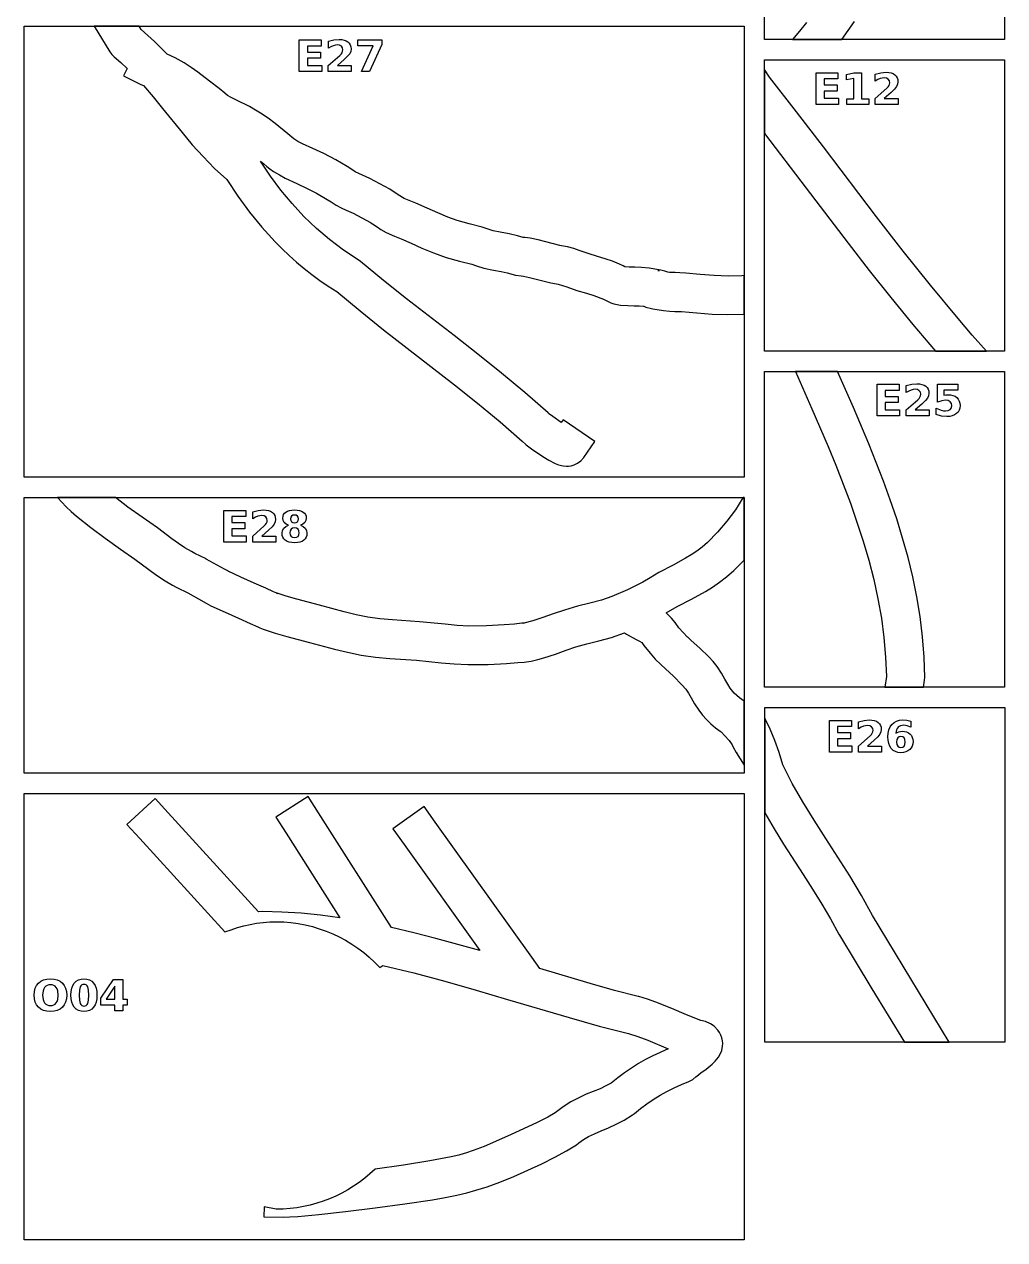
# Model space of a CAD drawing. Extents: x 1 to 512, y 1 to 4639.
# Drawn here: x 1 to 512, y 1 to 634 of the extents above; entities that cross this region are included whole.
import ezdxf

# ---------------------------------------------------------------- set-up
doc = ezdxf.new("R2010")
doc.units = 0

msp = doc.modelspace()

# ---------------------------------------------------------------- linework, layer by layer
at = {"layer": 'decoupage'}
for p, q in [((386.566, 626.074), (386.566, 846.338)), ((511.566, 846.338), (511.566, 626.074)), ((408.439536, 635.043411), (404.875069, 630.501056)), ((426.841, 626.07), (433.445918, 635.530332)), ((0.984, 633.076), (375.984, 633.076)), ((0.984, 398.084), (0.984, 633.076)), ((37.356, 633.075), (45.501, 619.673)), ((60.76, 633.072), (37.356, 633.075)), ((61.811, 631.343), (60.76, 633.072)), ((65.402297, 628.254219), (61.811, 631.343)), ((68.845375, 625.082), (65.402297, 628.254219)), ((375.984, 633.076), (375.984, 398.084)), ((404.875069, 630.501056), (401.175, 626.07)), ((75.348, 618.539), (68.845375, 625.082)), ((144.207, 625.897), (155.662, 625.897)), ((144.207, 609.438), (144.207, 625.897)), ((155.662, 622.689), (148.452, 622.689)), ((148.452, 622.689), (148.452, 619.624)), ((155.662, 625.897), (155.662, 622.689)), ((159.388, 625.224), (162.221, 625.941)), ((159.388, 621.608), (159.388, 625.224)), ((160.691625, 622.3415), (159.388, 621.608)), ((161.912, 622.865), (160.691625, 622.3415)), ((163.04525, 623.187625), (161.912, 622.865)), ((162.221, 625.941), (164.966, 626.194)), ((164.084, 623.295), (163.04525, 623.187625)), ((165.244375, 623.11875), (164.084, 623.295)), ((164.966, 626.194), (166.360797, 626.112797)), ((166.146, 622.59), (165.244375, 623.11875)), ((166.732375, 621.770875), (166.146, 622.59)), ((166.360797, 626.112797), (167.590125, 625.869125)), ((166.928, 620.726), (166.732375, 621.770875)), ((166.831875, 619.9905), (166.928, 620.726)), ((167.590125, 625.869125), (168.653891, 625.462891)), ((168.653891, 625.462891), (169.552, 624.894)), ((169.552, 624.894), (170.270672, 624.179625)), ((170.270672, 624.179625), (170.784125, 623.337)), ((170.784125, 623.337), (171.092266, 622.366125)), ((171.195, 621.267), (171.021125, 619.96575)), ((171.092266, 622.366125), (171.195, 621.267)), ((174.778, 625.897), (187.18, 625.897)), ((174.778, 622.777), (174.778, 625.897)), ((182.704, 622.777), (174.778, 622.777)), ((176.63, 609.438), (182.704, 622.777)), ((187.18, 623.505), (180.764, 609.438)), ((187.18, 625.897), (187.18, 623.505)), ((511.566, 626.074), (386.566, 626.074)), ((401.175, 626.07), (426.841, 626.07)), ((45.501, 619.673), (46.52925, 618.272625)), ((46.52925, 618.272625), (47.784, 617.071)), ((47.784, 617.071), (51.2465, 614.137625)), ((51.2465, 614.137625), (54.595, 611.031)), ((79.658375, 616.5105), (75.348, 618.539)), ((84.268, 613.963), (79.658375, 616.5105)), ((148.452, 619.624), (155.232, 619.624)), ((155.232, 616.416), (148.452, 616.416)), ((148.452, 616.416), (148.452, 612.646)), ((155.232, 619.624), (155.232, 616.416)), ((159.344, 612.557), (165.352, 617.86)), ((167.579, 615.644), (164.062, 612.557)), ((165.352, 617.86), (166.0525, 618.57925)), ((166.0525, 618.57925), (166.543, 619.282)), ((166.543, 619.282), (166.831875, 619.9905)), ((169.42275, 617.396875), (167.579, 615.644)), ((170.5, 618.753), (169.42275, 617.396875)), ((171.021125, 619.96575), (170.5, 618.753)), ((386.566, 615.488), (511.566, 615.488)), ((386.566, 463.8), (386.566, 615.488)), ((511.566, 615.488), (511.566, 463.8)), ((54.595, 611.031), (52.711, 607.157)), ((87.95625, 611.551625), (84.268, 613.963)), ((91.33625, 609.0915), (87.95625, 611.551625)), ((97.404, 604.364), (91.33625, 609.0915)), ((155.904, 609.438), (144.207, 609.438)), ((148.452, 612.646), (155.904, 612.646)), ((155.904, 612.646), (155.904, 609.438)), ((159.344, 609.438), (159.344, 612.557)), ((171.305, 609.438), (159.344, 609.438)), ((164.062, 612.557), (171.305, 612.557)), ((171.305, 612.557), (171.305, 609.438)), ((180.764, 609.438), (176.63, 609.438)), ((386.567, 610.444), (386.567, 577.125)), ((389.142, 606.537), (386.567, 610.444)), ((386.567, 610.444), (386.567, 610.444)), ((413.434, 608.795), (424.888, 608.795)), ((413.434, 592.336), (413.434, 608.795)), ((424.888, 608.795), (424.888, 605.587)), ((429.331, 608.001), (433.156, 608.795)), ((429.331, 605.113), (429.331, 608.001)), ((433.156, 608.795), (437.191, 608.795)), ((437.191, 608.795), (437.191, 595.268)), ((444.324, 608.123), (447.157, 608.839)), ((444.324, 604.507), (444.324, 608.123)), ((447.157, 608.839), (449.902, 609.093)), ((449.902, 609.093), (451.296797, 609.011641)), ((451.296797, 609.011641), (452.526125, 608.767625)), ((452.526125, 608.767625), (453.589891, 608.361047)), ((453.589891, 608.361047), (454.488, 607.792)), ((454.488, 607.792), (455.206672, 607.077625)), ((52.711, 607.157), (61.703, 602.782)), ((61.703, 602.782), (63.024, 602.17)), ((63.024, 602.17), (68.040072, 596.297531)), ((102.57, 600.645), (97.404, 604.364)), ((403.355055, 588.45177), (389.142, 606.537)), ((424.888, 605.587), (417.678, 605.587)), ((417.678, 605.587), (417.678, 602.522)), ((417.678, 602.522), (424.458, 602.522)), ((424.458, 602.522), (424.458, 599.314)), ((433.178, 605.907), (429.331, 605.113)), ((433.178, 595.268), (433.178, 605.907)), ((445.62775, 605.2405), (444.324, 604.507)), ((446.849, 605.764), (445.62775, 605.2405)), ((447.981375, 606.086625), (446.849, 605.764)), ((449.02, 606.194), (447.981375, 606.086625)), ((450.180375, 606.017625), (449.02, 606.194)), ((451.082, 605.488), (450.180375, 606.017625)), ((450.288, 600.759), (450.9885, 601.47825)), ((450.9885, 601.47825), (451.479, 602.181)), ((451.66925, 604.669), (451.082, 605.488)), ((451.479, 602.181), (451.768375, 602.889125)), ((451.865, 603.625), (451.66925, 604.669)), ((451.768375, 602.889125), (451.865, 603.625)), ((455.437, 601.651), (454.35925, 600.29575)), ((455.206672, 607.077625), (455.720125, 606.235)), ((455.957625, 602.86375), (455.437, 601.651)), ((455.720125, 606.235), (456.028266, 605.264125)), ((456.131, 604.165), (455.957625, 602.86375)), ((456.028266, 605.264125), (456.131, 604.165)), ((68.040072, 596.297531), (73.015891, 590.20625)), ((105.4745, 598.23775), (102.57, 600.645)), ((106.918, 596.993), (105.4745, 598.23775)), ((108.768781, 595.951219), (106.918, 596.993)), ((111.5595, 594.59275), (108.768781, 595.951219)), ((424.458, 599.314), (417.678, 599.314)), ((417.678, 599.314), (417.678, 595.544)), ((417.678, 595.544), (425.131, 595.544)), ((425.131, 595.544), (425.131, 592.336)), ((429.43, 595.268), (433.178, 595.268)), ((429.43, 592.336), (429.43, 595.268)), ((437.191, 595.268), (440.94, 595.268)), ((440.94, 595.268), (440.94, 592.336)), ((444.28, 595.456), (450.288, 600.759)), ((444.28, 592.336), (444.28, 595.456)), ((452.515, 598.543), (448.998, 595.456)), ((448.998, 595.456), (456.241, 595.456)), ((454.35925, 600.29575), (452.515, 598.543)), ((456.241, 595.456), (456.241, 592.336)), ((73.015891, 590.20625), (83.166875, 577.6605)), ((118.367, 591.231), (111.5595, 594.59275)), ((121.491625, 589.412), (118.367, 591.231)), ((124.008, 587.803), (121.491625, 589.412)), ((425.131, 592.336), (413.434, 592.336)), ((440.94, 592.336), (429.43, 592.336)), ((456.241, 592.336), (444.28, 592.336)), ((127.980563, 585.106828), (124.008, 587.803)), ((131.637, 582.348875), (127.980563, 585.106828)), ((417.32525, 570.246469), (403.355055, 588.45177)), ((83.166875, 577.6605), (88.502096, 571.352656)), ((138.267, 576.996), (131.637, 582.348875)), ((141.371, 574.366), (138.267, 576.996)), ((386.567, 577.125), (408.330828, 548.694422)), ((88.502096, 571.352656), (94.117172, 565.11925)), ((143.557133, 573.094029), (141.371, 574.366)), ((145.942813, 571.870422), (143.557133, 573.094029)), ((151.2245, 569.421625), (145.942813, 571.870422)), ((444.98575, 533.8545), (417.32525, 570.246469)), ((94.117172, 565.11925), (100.092131, 559.033594)), ((157.039438, 566.726266), (151.2245, 569.421625)), ((163.211, 563.491), (157.039438, 566.726266)), ((169.187, 559.934), (163.211, 563.491)), ((100.092131, 559.033594), (106.507, 553.169)), ((129.231695, 555.033018), (124.101, 562.728)), ((124.101, 562.728), (125.74, 561.41)), ((125.74, 561.41), (127.383875, 559.9155)), ((127.383875, 559.9155), (128.810547, 558.756969)), ((128.810547, 558.756969), (130.722, 557.44)), ((130.722, 557.44), (133.86252, 555.574313)), ((169.496, 559.743), (169.187, 559.934)), ((173.406, 557.205), (169.496, 559.743)), ((180.935, 553.659), (173.406, 557.205)), ((106.507, 553.169), (112.169787, 544.568084)), ((134.688875, 547.673766), (129.231695, 555.033018)), ((133.86252, 555.574313), (136.959656, 553.919188)), ((136.959656, 553.919188), (142.92675, 551.07825)), ((142.92675, 551.07825), (148.429219, 548.592437)), ((186.174625, 551.022125), (180.935, 553.659)), ((191.412, 548.125), (186.174625, 551.022125)), ((112.169787, 544.568084), (118.237984, 536.288672)), ((140.48318, 540.665537), (134.688875, 547.673766)), ((148.429219, 548.592437), (153.273, 546.137)), ((153.273, 546.137), (158.81, 542.84)), ((195.797, 545.282), (191.412, 548.125)), ((198.933, 543.325), (195.797, 545.282)), ((408.330828, 548.694422), (430.146875, 520.098375)), ((146.62525, 534.023625), (140.48318, 540.665537)), ((158.81, 542.84), (160.792375, 541.514625)), ((160.792375, 541.514625), (163.392, 539.896)), ((163.392, 539.896), (166.061844, 538.472719)), ((166.061844, 538.472719), (168.67525, 537.23525)), ((204.974, 540.854), (198.933, 543.325)), ((210.846188, 538.291063), (204.974, 540.854)), ((216.3595, 535.7945), (210.846188, 538.291063)), ((118.237984, 536.288672), (124.721471, 528.357143)), ((153.125727, 527.763322), (146.62525, 534.023625)), ((168.67525, 537.23525), (172.226, 535.656)), ((172.226, 535.656), (176.8755, 533.315375)), ((176.8755, 533.315375), (181.312, 530.863)), ((221.563813, 533.563438), (216.3595, 535.7945)), ((226.509, 531.797), (221.563813, 533.563438)), ((458.900398, 515.857254), (444.98575, 533.8545)), ((124.721471, 528.357143), (131.630125, 520.799875)), ((159.99525, 521.899922), (153.125727, 527.763322)), ((181.312, 530.863), (181.532328, 530.714187)), ((181.532328, 530.714187), (182.341875, 530.187)), ((182.341875, 530.187), (184.748, 528.611)), ((184.748, 528.611), (186.70375, 527.237)), ((186.70375, 527.237), (189.519, 525.635)), ((189.519, 525.635), (193.856875, 523.72575)), ((232.699375, 530.088), (226.509, 531.797)), ((239.429, 528.313), (232.699375, 530.088)), ((245.218, 526.512), (239.429, 528.313)), ((248.875125, 525.794125), (245.218, 526.512)), ((253.631, 524.897), (248.875125, 525.794125)), ((131.630125, 520.799875), (135.246977, 517.169833)), ((167.244461, 516.448717), (159.99525, 521.899922)), ((193.856875, 523.72575), (197.279, 522.391)), ((197.279, 522.391), (202.545047, 520.055969)), ((202.545047, 520.055969), (208.156375, 517.48675)), ((257.855125, 523.844375), (253.631, 524.897)), ((260.928, 523.043), (257.855125, 523.844375)), ((261.815375, 522.972875), (260.928, 523.043)), ((264.436, 522.602), (261.815375, 522.972875)), ((268.736281, 521.730563), (264.436, 522.602)), ((272.73525, 520.73875), (268.736281, 521.730563)), ((279.959, 518.823), (272.73525, 520.73875)), ((430.146875, 520.098375), (441.204822, 505.84667)), ((135.246977, 517.169833), (138.973826, 513.643248)), ((138.973826, 513.643248), (142.811906, 510.223418)), ((174.884, 511.425), (167.244461, 516.448717)), ((208.156375, 517.48675), (214.184516, 514.935906)), ((214.184516, 514.935906), (220.701, 512.656)), ((280.898625, 518.74475), (279.959, 518.823)), ((283.984, 518.125), (280.898625, 518.74475)), ((287.192156, 517.218563), (283.984, 518.125)), ((290.12375, 516.24875), (287.192156, 517.218563)), ((295.23, 514.446), (290.12375, 516.24875)), ((299.1615, 513.306375), (295.23, 514.446)), ((304.128, 511.803), (299.1615, 513.306375)), ((473.020875, 498.118781), (458.900398, 515.857254)), ((142.811906, 510.223418), (146.762453, 506.913641)), ((146.762453, 506.913641), (150.826701, 503.717213)), ((176.12, 510.531), (174.884, 511.425)), ((188.026836, 500.687939), (176.12, 510.531)), ((220.701, 512.656), (227.660625, 510.723)), ((227.660625, 510.723), (234.117, 509.03)), ((234.117, 509.03), (236.612625, 508.21375)), ((236.612625, 508.21375), (240.363, 507.108)), ((240.363, 507.108), (245.43475, 506.058375)), ((307.448625, 510.6175), (304.128, 511.803)), ((310.986, 509.147), (307.448625, 510.6175)), ((312.93425, 508.18075), (310.986, 509.147)), ((313.765, 507.684), (312.93425, 508.18075)), ((313.825, 507.694), (313.765, 507.684)), ((316.110109, 507.573578), (313.825, 507.694)), ((318.992125, 507.543625), (316.110109, 507.573578)), ((322.455578, 507.408109), (318.992125, 507.543625)), ((326.485, 506.971), (322.455578, 507.408109)), ((331.604, 506.175), (326.485, 506.971)), ((150.826701, 503.717213), (155.005885, 500.637432)), ((155.005885, 500.637432), (159.30124, 497.677595)), ((200.16575, 491.027891), (188.026836, 500.687939)), ((245.43475, 506.058375), (249.443, 505.338)), ((249.443, 505.338), (252.551625, 504.521375)), ((252.551625, 504.521375), (256.816, 503.467)), ((256.816, 503.467), (259.776375, 502.995875)), ((259.776375, 502.995875), (261.017, 502.893)), ((261.017, 502.893), (264.234578, 502.226313)), ((264.234578, 502.226313), (267.651375, 501.36725)), ((267.651375, 501.36725), (275.215, 499.393)), ((330.943, 505.767), (331.077125, 505.836)), ((331.702, 505.607), (330.943, 505.767)), ((331.077125, 505.836), (331.356, 505.827)), ((331.356, 505.827), (331.356, 505.826)), ((331.356, 505.826), (331.356, 505.826)), ((331.356, 505.826), (331.702, 505.607)), ((332.6605, 506.06175), (331.604, 506.175)), ((334.629, 505.551), (332.6605, 506.06175)), ((336.272, 504.891), (334.629, 505.551)), ((337.071, 504.762), (336.272, 504.891)), ((340.015125, 504.7065), (337.071, 504.762)), ((342.476766, 504.643312), (340.015125, 504.7065)), ((345.555, 504.399), (342.476766, 504.643312)), ((353.026156, 503.651672), (345.555, 504.399)), ((360.36475, 503.133375), (353.026156, 503.651672)), ((367.600219, 502.920891), (360.36475, 503.133375)), ((374.762, 503.091), (367.600219, 502.920891)), ((375.809, 503.161), (374.762, 503.091)), ((375.984, 503.231), (375.809, 503.161)), ((375.984, 483.131), (375.984, 503.231)), ((441.204822, 505.84667), (452.432234, 491.683641)), ((159.30124, 497.677595), (163.714, 494.841)), ((163.714, 494.841), (175.897955, 484.776334)), ((275.215, 499.393), (278.227125, 498.80075)), ((278.227125, 498.80075), (279.089, 498.735)), ((279.089, 498.735), (283.54725, 497.33675)), ((283.54725, 497.33675), (288.907, 495.475)), ((288.907, 495.475), (293.819875, 494.003625)), ((293.819875, 494.003625), (297.688, 492.869)), ((487.459352, 480.733793), (473.020875, 498.118781)), ((224.85125, 471.884125), (200.16575, 491.027891)), ((297.688, 492.869), (302.68, 490.955)), ((302.68, 490.955), (305.167, 489.612)), ((305.167, 489.612), (306.557609, 489.004531)), ((306.557609, 489.004531), (308.178375, 488.4895)), ((308.178375, 488.4895), (311.51, 487.832)), ((311.51, 487.832), (315.370891, 487.513891)), ((315.370891, 487.513891), (318.656625, 487.414125)), ((452.432234, 491.683641), (463.881248, 477.652635)), ((175.897955, 484.776334), (188.194141, 474.982172)), ((318.656625, 487.414125), (321.364297, 487.365547)), ((321.364297, 487.365547), (323.491, 487.201)), ((323.491, 487.201), (323.669, 487.171)), ((323.669, 487.171), (324.823, 486.661)), ((324.823, 486.661), (325.395, 486.529)), ((325.395, 486.529), (327.05825, 486.122625)), ((327.05825, 486.122625), (328.456, 485.9)), ((328.456, 485.9), (333.971, 485.005)), ((333.971, 485.005), (337.256109, 484.635219)), ((337.256109, 484.635219), (339.934375, 484.5405)), ((339.934375, 484.5405), (343.356, 484.523)), ((343.356, 484.523), (351.290937, 483.726953)), ((351.290937, 483.726953), (359.33875, 483.157125)), ((359.33875, 483.157125), (367.518187, 482.919734)), ((367.518187, 482.919734), (375.848, 483.121)), ((375.848, 483.121), (375.984, 483.131)), ((188.194141, 474.982172), (212.844625, 455.844375)), ((463.881248, 477.652635), (475.604, 463.797)), ((494.832894, 472.203453), (487.459352, 480.733793)), ((237.253555, 462.214057), (224.85125, 471.884125)), ((502.328, 463.797), (494.832894, 472.203453)), ((249.599375, 452.354297), (237.253555, 462.214057)), ((511.566, 463.8), (386.566, 463.8)), ((475.604, 463.797), (502.328, 463.797)), ((212.844625, 455.844375), (225.059635, 446.320248)), ((261.81657, 442.21167), (249.599375, 452.354297)), ((386.566, 453.217), (511.566, 453.217)), ((386.566, 288.703), (386.566, 453.217)), ((402.736, 453.212), (411.315596, 433.738027)), ((424.626, 453.212), (402.736, 453.212)), ((432.883107, 434.488146), (424.626, 453.212)), ((511.566, 453.217), (511.566, 288.703)), ((225.059635, 446.320248), (237.108297, 436.705641)), ((445.258, 446.524), (456.712, 446.524)), ((445.258, 430.064), (445.258, 446.524)), ((456.712, 443.316), (449.502, 443.316)), ((449.502, 443.316), (449.502, 440.251)), ((456.712, 446.524), (456.712, 443.316)), ((460.439, 445.851), (463.272, 446.568)), ((460.439, 442.235), (460.439, 445.851)), ((462.963, 443.492), (461.742625, 442.9685)), ((464.09625, 443.814625), (462.963, 443.492)), ((463.272, 446.568), (466.017, 446.821)), ((465.135, 443.922), (464.09625, 443.814625)), ((466.295375, 443.745625), (465.135, 443.922)), ((466.017, 446.821), (467.411234, 446.739797)), ((467.197, 443.216), (466.295375, 443.745625)), ((467.783375, 442.39775), (467.197, 443.216)), ((467.411234, 446.739797), (468.640375, 446.496125)), ((468.640375, 446.496125), (469.704328, 446.089891)), ((469.704328, 446.089891), (470.603, 445.521)), ((470.603, 445.521), (471.321672, 444.806625)), ((471.321672, 444.806625), (471.835125, 443.964)), ((471.835125, 443.964), (472.143266, 442.993125)), ((476.71, 446.524), (487.261, 446.524)), ((476.71, 437.266), (476.71, 446.524)), ((487.261, 443.404), (480.095, 443.404)), ((480.095, 443.404), (480.095, 440.857)), ((487.261, 446.524), (487.261, 443.404)), ((273.833, 431.693), (261.81657, 442.21167)), ((449.502, 440.251), (456.282, 440.251)), ((456.282, 437.043), (449.502, 437.043)), ((449.502, 437.043), (449.502, 433.273)), ((456.282, 440.251), (456.282, 437.043)), ((460.395, 433.184), (466.403, 438.487)), ((461.742625, 442.9685), (460.439, 442.235)), ((466.403, 438.487), (467.103, 439.20625)), ((467.103, 439.20625), (467.593, 439.909)), ((467.593, 439.909), (467.882375, 440.6175)), ((467.979, 441.353), (467.783375, 442.39775)), ((467.882375, 440.6175), (467.979, 441.353)), ((470.47375, 438.023875), (468.63, 436.271)), ((471.551, 439.38), (470.47375, 438.023875)), ((472.072125, 440.59275), (471.551, 439.38)), ((472.246, 441.894), (472.072125, 440.59275)), ((472.143266, 442.993125), (472.246, 441.894)), ((478.937, 437.994), (476.71, 437.266)), ((480.889, 438.236), (478.937, 437.994)), ((480.095, 440.857), (481.065, 441.056)), ((482.266875, 438.048625), (480.889, 438.236)), ((481.065, 441.056), (482.09, 441.136)), ((482.09, 441.136), (483.511813, 441.041672)), ((483.314, 437.487), (482.266875, 438.048625)), ((483.983625, 436.599125), (483.314, 437.487)), ((483.511813, 441.041672), (484.76675, 440.758625)), ((484.76675, 440.758625), (485.854813, 440.286766)), ((485.854813, 440.286766), (486.776, 439.626)), ((486.776, 439.626), (487.508953, 438.801578)), ((487.508953, 438.801578), (488.032375, 437.828375)), ((488.032375, 437.828375), (488.346359, 436.706484)), ((237.108297, 436.705641), (248.920967, 426.910307)), ((274.155, 431.39), (273.833, 431.693)), ((276.39425, 429.68), (274.155, 431.39)), ((411.315596, 433.738027), (419.707891, 414.176656)), ((440.964422, 415.460859), (432.883107, 434.488146)), ((449.502, 433.273), (456.955, 433.273)), ((456.955, 433.273), (456.955, 430.064)), ((460.395, 430.064), (460.395, 433.184)), ((468.63, 436.271), (465.113, 433.184)), ((465.113, 433.184), (472.356, 433.184)), ((472.356, 433.184), (472.356, 430.064)), ((476.06, 430.839), (476.06, 434.18)), ((476.06, 434.18), (478.607, 433.022)), ((478.783, 430.023), (476.06, 430.839)), ((478.607, 433.022), (479.783625, 432.732625)), ((479.783625, 432.732625), (480.889, 432.636)), ((480.889, 432.636), (482.266875, 432.8235)), ((482.266875, 432.8235), (483.314, 433.386)), ((483.314, 433.386), (483.983625, 434.278625)), ((484.207, 435.436), (483.983625, 436.599125)), ((483.983625, 434.278625), (484.207, 435.436)), ((485.622531, 430.597234), (484.4465, 430.125375)), ((486.621, 431.258), (485.622531, 430.597234)), ((487.421625, 432.085469), (486.621, 431.258)), ((487.9935, 433.0575), (487.421625, 432.085469)), ((488.336625, 434.174281), (487.9935, 433.0575)), ((488.451, 435.436), (488.336625, 434.174281)), ((488.346359, 436.706484), (488.451, 435.436)), ((248.920967, 426.910307), (260.428, 416.844)), ((280.708, 426.587), (276.39425, 429.68)), ((281.667, 427.985), (280.708, 426.587)), ((298.163, 416.675), (281.667, 427.985)), ((456.955, 430.064), (445.258, 430.064)), ((472.356, 430.064), (460.395, 430.064)), ((481.561, 429.748), (478.783, 430.023)), ((483.092719, 429.842328), (481.561, 429.748)), ((484.4465, 430.125375), (483.092719, 429.842328)), ((260.428, 416.844), (260.106, 417.149)), ((260.106, 417.149), (262.507891, 414.973797)), ((262.507891, 414.973797), (265.155125, 412.900875)), ((265.155125, 412.900875), (271.096, 408.886)), ((292.509, 408.427), (298.163, 416.675)), ((419.707891, 414.176656), (423.744273, 404.359351)), ((444.851848, 405.826994), (440.964422, 415.460859)), ((271.096, 408.886), (274.237625, 406.988125)), ((274.237625, 406.988125), (277.479, 405.349)), ((277.479, 405.349), (279.25025, 404.624875)), ((287.404172, 404.526203), (289.199875, 405.395875)), ((289.199875, 405.395875), (290.971391, 406.688359)), ((290.971391, 406.688359), (292.509, 408.427)), ((448.590557, 396.109549), (444.851848, 405.826994)), ((279.25025, 404.624875), (281.647, 404.026)), ((281.647, 404.026), (283.3635, 403.8385)), ((283.3635, 403.8385), (284.469062, 403.869906)), ((284.469062, 403.869906), (285.794, 404.056)), ((285.794, 404.056), (287.404172, 404.526203)), ((423.744273, 404.359351), (427.626396, 394.515582)), ((375.984, 398.084), (0.984, 398.084)), ((427.626396, 394.515582), (431.318451, 384.643811)), ((452.145623, 386.30595), (448.590557, 396.109549)), ((0.984, 387.498), (375.984, 387.498)), ((0.984, 243.989), (0.984, 387.498)), ((18.226, 387.497), (22.7965, 382.74675)), ((48.462, 387.497), (18.226, 387.497)), ((54.853, 382.567), (48.462, 387.497)), ((375.378, 387.34), (371.436891, 381.144328)), ((375.458, 387.497), (375.378, 387.34)), ((375.984, 387.497), (375.458, 387.497)), ((375.984, 387.498), (375.984, 243.989)), ((375.984, 355.002), (375.984, 387.497)), ((455.482125, 376.413625), (452.145623, 386.30595)), ((22.7965, 382.74675), (25.363, 380.274219)), ((25.363, 380.274219), (28.18, 377.806)), ((62.35825, 377.34825), (54.853, 382.567)), ((104.86, 380.807), (116.314, 380.807)), ((104.86, 364.348), (104.86, 380.807)), ((116.314, 380.807), (116.314, 377.599)), ((120.04, 380.134), (122.873, 380.851)), ((120.04, 376.519), (120.04, 380.134)), ((122.873, 380.851), (125.618, 381.105)), ((125.618, 381.105), (127.012813, 381.023641)), ((127.012813, 381.023641), (128.24225, 380.779625)), ((128.24225, 380.779625), (129.306313, 380.373047)), ((129.306313, 380.373047), (130.205, 379.804)), ((136.536125, 379.405531), (137.216, 380.013)), ((137.216, 380.013), (138.083953, 380.49075)), ((138.083953, 380.49075), (139.133875, 380.832)), ((139.133875, 380.832), (140.365859, 381.03675)), ((140.365859, 381.03675), (141.78, 381.105)), ((141.78, 381.105), (143.184375, 381.03675)), ((143.184375, 381.03675), (144.4095, 380.832)), ((144.4095, 380.832), (145.455375, 380.49075)), ((145.455375, 380.49075), (146.322, 380.013)), ((146.322, 380.013), (147.002453, 379.409609)), ((371.436891, 381.144328), (367.000875, 375.171125)), ((431.318451, 384.643811), (434.784625, 374.7425)), ((28.18, 377.806), (35.55975, 371.933625)), ((70.408, 371.75), (62.35825, 377.34825)), ((116.314, 377.599), (109.104, 377.599)), ((109.104, 377.599), (109.104, 374.534)), ((109.104, 374.534), (115.884, 374.534)), ((115.884, 374.534), (115.884, 371.326)), ((121.34375, 377.251625), (120.04, 376.519)), ((122.565, 377.775), (121.34375, 377.251625)), ((123.6975, 378.097625), (122.565, 377.775)), ((124.737, 378.205), (123.6975, 378.097625)), ((125.8965, 378.02875), (124.737, 378.205)), ((126.798, 377.5), (125.8965, 378.02875)), ((126.7045, 373.48925), (127.195, 374.192)), ((127.38525, 376.681), (126.798, 377.5)), ((127.195, 374.192), (127.484375, 374.900625)), ((127.581, 375.637), (127.38525, 376.681)), ((127.484375, 374.900625), (127.581, 375.637)), ((131.153, 373.663), (130.07525, 372.30725)), ((130.205, 379.804), (130.923516, 379.089625)), ((130.923516, 379.089625), (131.436625, 378.247)), ((131.673625, 374.87575), (131.153, 373.663)), ((131.436625, 378.247), (131.744422, 377.276125)), ((131.847, 376.177), (131.673625, 374.87575)), ((131.744422, 377.276125), (131.847, 376.177)), ((135.662, 376.838), (135.759125, 377.817844)), ((135.851875, 375.554), (135.662, 376.838)), ((135.759125, 377.817844), (136.0505, 378.67375)), ((136.422, 374.501), (135.851875, 375.554)), ((136.0505, 378.67375), (136.536125, 379.405531)), ((137.3675, 373.685), (136.422, 374.501)), ((138.682, 373.112), (137.3675, 373.685)), ((139.809125, 377.26825), (139.674, 376.408)), ((139.674, 376.408), (139.809125, 375.540125)), ((139.674, 376.408), (139.674, 376.408)), ((140.215, 377.908), (139.809125, 377.26825)), ((139.809125, 375.540125), (140.215, 374.898)), ((140.881625, 378.304875), (140.215, 377.908)), ((140.215, 374.898), (140.881625, 374.501125)), ((141.78, 378.437), (140.881625, 378.304875)), ((140.881625, 374.501125), (141.78, 374.369)), ((142.658875, 378.304875), (141.78, 378.437)), ((141.78, 374.369), (142.658875, 374.501125)), ((143.312, 377.908), (142.658875, 378.304875)), ((142.658875, 374.501125), (143.312, 374.898)), ((143.717875, 377.2735), (143.312, 377.908)), ((143.312, 374.898), (143.717875, 375.540125)), ((143.853, 376.408), (143.717875, 377.2735)), ((143.717875, 375.540125), (143.853, 376.408)), ((146.1595, 373.685), (144.845, 373.112)), ((147.105, 374.501), (146.1595, 373.685)), ((147.002453, 379.409609), (147.488375, 378.679375)), ((147.684125, 375.554), (147.105, 374.501)), ((147.488375, 378.679375), (147.779859, 377.822203)), ((147.877, 376.838), (147.684125, 375.554)), ((147.779859, 377.822203), (147.877, 376.838)), ((367.000875, 375.171125), (362.125922, 369.495109)), ((434.784625, 374.7425), (437.989108, 364.810111)), ((458.565138, 366.429999), (455.482125, 376.413625)), ((35.55975, 371.933625), (43.028, 366.347)), ((77.92275, 366.084625), (70.408, 371.75)), ((115.884, 371.326), (109.104, 371.326)), ((109.104, 371.326), (109.104, 367.556)), ((109.104, 367.556), (116.556, 367.556)), ((116.556, 367.556), (116.556, 364.348)), ((119.996, 367.468), (126.004, 372.77)), ((119.996, 364.348), (119.996, 367.468)), ((128.231, 370.554), (124.714, 367.468)), ((124.714, 367.468), (131.957, 367.468)), ((126.004, 372.77), (126.7045, 373.48925)), ((130.07525, 372.30725), (128.231, 370.554)), ((131.957, 367.468), (131.957, 364.348)), ((135.298, 368.978), (135.51025, 370.427625)), ((135.399984, 367.828453), (135.298, 368.978)), ((135.705875, 366.827875), (135.399984, 367.828453)), ((135.51025, 370.427625), (136.147, 371.602)), ((136.147, 371.602), (137.2105, 372.502875)), ((137.2105, 372.502875), (138.682, 373.112)), ((138.682, 373.112), (138.682, 373.112)), ((139.47075, 370.2705), (139.311, 369.198)), ((139.311, 369.198), (139.47075, 368.12625)), ((139.95, 371.061), (139.47075, 370.2705)), ((139.47075, 368.12625), (139.95, 367.335)), ((140.727, 371.54925), (139.95, 371.061)), ((139.95, 367.335), (140.727, 366.85575)), ((141.78, 371.712), (140.727, 371.54925)), ((142.822, 371.54925), (141.78, 371.712)), ((141.78, 371.712), (141.78, 371.712)), ((143.588, 371.061), (142.822, 371.54925)), ((142.822, 366.85575), (143.588, 367.335)), ((144.059125, 370.27575), (143.588, 371.061)), ((143.588, 367.335), (144.059125, 368.12625)), ((144.216, 369.198), (144.059125, 370.27575)), ((144.059125, 368.12625), (144.216, 369.198)), ((144.845, 373.112), (146.314, 372.502875)), ((146.314, 372.502875), (147.369, 371.602)), ((147.369, 371.602), (148.013875, 370.427625)), ((148.127016, 367.828453), (147.821125, 366.827875)), ((148.013875, 370.427625), (148.229, 368.978)), ((148.229, 368.978), (148.127016, 367.828453)), ((362.125922, 369.495109), (356.868, 364.191)), ((43.028, 366.347), (51.0915, 360.7215)), ((81.342438, 363.573641), (77.92275, 366.084625)), ((84.665, 361.389), (81.342438, 363.573641)), ((88.032266, 359.415109), (84.665, 361.389)), ((116.556, 364.348), (104.86, 364.348)), ((131.957, 364.348), (119.996, 364.348)), ((136.215578, 365.976359), (135.705875, 366.827875)), ((136.929, 365.274), (136.215578, 365.976359)), ((137.848125, 364.728734), (136.929, 365.274)), ((138.963, 364.339375), (137.848125, 364.728734)), ((140.273625, 364.105828), (138.963, 364.339375)), ((141.78, 364.028), (140.273625, 364.105828)), ((140.727, 366.85575), (141.78, 366.696)), ((141.78, 366.696), (142.822, 366.85575)), ((143.279813, 364.105828), (141.78, 364.028)), ((144.58275, 364.339375), (143.279813, 364.105828)), ((145.688813, 364.728734), (144.58275, 364.339375)), ((146.598, 365.274), (145.688813, 364.728734)), ((147.311422, 365.976359), (146.598, 365.274)), ((147.821125, 366.827875), (147.311422, 365.976359)), ((354.113375, 361.77335), (351.328563, 359.635109)), ((356.868, 364.191), (354.113375, 361.77335)), ((437.989108, 364.810111), (440.896088, 354.845105)), ((461.35974, 356.352498), (458.565138, 366.429999)), ((51.0915, 360.7215), (58.63, 355.495)), ((58.63, 355.495), (65.83475, 350.014625)), ((89.905625, 358.444625), (88.032266, 359.415109)), ((95.654, 355.561), (89.905625, 358.444625)), ((95.714, 355.531), (95.654, 355.561)), ((101.394, 352.367), (95.714, 355.531)), ((345.49925, 355.893625), (339.041813, 352.360078)), ((348.471281, 357.700471), (345.49925, 355.893625)), ((351.328563, 359.635109), (348.471281, 357.700471)), ((370.546, 349.521), (375.984, 355.002)), ((440.896088, 354.845105), (443.469755, 344.845946)), ((463.831007, 346.178549), (461.35974, 356.352498)), ((65.83475, 350.014625), (69.863125, 347.082672)), ((105.364, 350.164), (101.394, 352.367)), ((106.965, 349.297375), (105.364, 350.164)), ((107.358906, 349.083297), (106.965, 349.297375)), ((113.719375, 346.12775), (107.177, 349.168)), ((107.177, 349.168), (107.358906, 349.083297)), ((331.618, 348.428), (326.989625, 345.755625)), ((339.041813, 352.360078), (331.618, 348.428)), ((366.840441, 346.264158), (370.546, 349.521)), ((69.863125, 347.082672), (74.319, 344.187)), ((74.319, 344.187), (78.104719, 341.972047)), ((78.104719, 341.972047), (80.43225, 340.748875)), ((120.81, 342.981), (113.719375, 346.12775)), ((126.853, 340.266), (120.81, 342.981)), ((323.151, 343.504), (315.16475, 339.522125)), ((326.989625, 345.755625), (323.151, 343.504)), ((359.482574, 340.902428), (363.154594, 343.416078)), ((363.154594, 343.416078), (366.840441, 346.264158)), ((443.469755, 344.845946), (445.674297, 334.811094)), ((465.944016, 335.905578), (463.831007, 346.178549)), ((80.43225, 340.748875), (86.196, 337.853)), ((86.196, 337.853), (91.651, 334.81)), ((130.804, 338.504), (126.853, 340.266)), ((132.607875, 337.754625), (130.804, 338.504)), ((137.485563, 336.127859), (132.251, 337.855)), ((132.251, 337.855), (132.932641, 337.614828)), ((132.932641, 337.614828), (132.607875, 337.754625)), ((143.00325, 334.567125), (137.485563, 336.127859)), ((307.063, 335.976), (301.637266, 334.141125)), ((315.16475, 339.522125), (307.063, 335.976)), ((348.490656, 334.624734), (355.8185, 338.648875)), ((355.8185, 338.648875), (359.482574, 340.902428)), ((467.663843, 325.531011), (465.944016, 335.905578)), ((91.651, 334.81), (95.677, 332.578)), ((95.677, 332.578), (98.235, 331.191)), ((98.235, 331.191), (105.594375, 327.758125)), ((154.72, 331.52), (143.00325, 334.567125)), ((167.601625, 328.0645), (154.72, 331.52)), ((289.253547, 330.88425), (282.448, 328.947)), ((295.675375, 332.52975), (289.253547, 330.88425)), ((301.637266, 334.141125), (295.675375, 332.52975)), ((335.407, 327.418), (341.124, 330.749)), ((341.124, 330.749), (348.490656, 334.624734)), ((445.674297, 334.811094), (447.473904, 324.739011)), ((105.594375, 327.758125), (112.542, 324.683)), ((112.542, 324.683), (118.673, 321.929)), ((173.835578, 326.530344), (167.601625, 328.0645)), ((179.968, 325.26), (173.835578, 326.530344)), ((186.216172, 324.368359), (179.968, 325.26)), ((192.783375, 323.785625), (186.216172, 324.368359)), ((206.792, 322.852), (192.783375, 323.785625)), ((265.970547, 323.328328), (261.169, 322.1)), ((271.046875, 325.019125), (265.970547, 323.328328)), ((276.504016, 326.962109), (271.046875, 325.019125)), ((282.448, 328.947), (276.504016, 326.962109)), ((338.199906, 324.792094), (335.407, 327.418)), ((340.093, 322.478), (338.199906, 324.792094)), ((447.473904, 324.739011), (448.832764, 314.62816)), ((468.955564, 315.052275), (467.663843, 325.531011)), ((118.673, 321.929), (122.698, 320.134)), ((122.698, 320.134), (123.692375, 319.653)), ((123.692375, 319.653), (125.421, 318.974)), ((125.421, 318.974), (131.674797, 316.896406)), ((131.674797, 316.896406), (137.818625, 315.14825)), ((220.211, 321.531875), (206.792, 322.852)), ((226.539969, 320.934016), (220.211, 321.531875)), ((232.622, 320.592), (226.539969, 320.934016)), ((241.690125, 320.742875), (232.622, 320.592)), ((250.96, 321.172), (241.690125, 320.742875)), ((256.329, 321.615), (250.96, 321.172)), ((260.205875, 322.045), (256.329, 321.615)), ((261.351984, 322.172156), (260.205875, 322.045)), ((261.169, 322.1), (261.46417, 322.16759)), ((261.46417, 322.16759), (261.351984, 322.172156)), ((306.820922, 314.700266), (313.628, 317.004)), ((313.628, 317.004), (314.658, 316.415)), ((342.001, 319.641), (340.093, 322.478)), ((346.55, 314.838), (342.001, 319.641)), ((137.818625, 315.14825), (149.581, 312.107)), ((149.581, 312.107), (162.579, 308.610625)), ((288.384, 309.767), (294.110516, 311.358047)), ((294.110516, 311.358047), (300.285625, 312.910375)), ((300.285625, 312.910375), (306.820922, 314.700266)), ((314.658, 316.415), (319.780125, 313.662125)), ((319.780125, 313.662125), (321.540328, 312.719797)), ((321.540328, 312.719797), (322.701, 311.966)), ((322.701, 311.966), (323.66325, 310.53875)), ((323.66325, 310.53875), (326.949, 306.461)), ((346.84725, 314.58275), (346.435094, 314.959375)), ((346.435094, 314.959375), (346.55, 314.838)), ((348.475, 313.084), (346.84725, 314.58275)), ((352.835, 309.045), (348.475, 313.084)), ((448.832764, 314.62816), (449.715066, 304.477002)), ((469.784258, 304.466796), (468.955564, 315.052275)), ((162.579, 308.610625), (169.369469, 306.946203)), ((169.369469, 306.946203), (176.393, 305.499)), ((176.393, 305.499), (183.976453, 304.393594)), ((183.976453, 304.393594), (191.331625, 303.7245)), ((268.430514, 303.153107), (271.661297, 304.028234)), ((271.661297, 304.028234), (277.690125, 305.990375)), ((277.690125, 305.990375), (283.229391, 307.998078)), ((283.229391, 307.998078), (288.384, 309.767)), ((326.949, 306.461), (329.70175, 303.439875)), ((357.59975, 304.50325), (352.835, 309.045)), ((359.840375, 302.103469), (357.59975, 304.50325)), ((449.715066, 304.477002), (450.085, 294.284)), ((470.115, 293.772), (469.784258, 304.466796)), ((191.331625, 303.7245), (205.245, 302.829)), ((205.245, 302.829), (218.13575, 301.53125)), ((218.13575, 301.53125), (224.973563, 300.8985)), ((224.973563, 300.8985), (232.081, 300.517)), ((232.081, 300.517), (237.095109, 300.504516)), ((237.095109, 300.504516), (242.604875, 300.655625)), ((242.604875, 300.655625), (252.132, 301.122)), ((252.132, 301.122), (258.116, 301.613)), ((258.116, 301.613), (261.47575, 301.878875)), ((261.47575, 301.878875), (265.038, 302.396)), ((265.038, 302.396), (268.430514, 303.153107)), ((329.70175, 303.439875), (332.558, 300.538)), ((332.558, 300.538), (334.982, 298.312)), ((334.982, 298.312), (339.105, 294.492)), ((361.94, 299.459), (359.840375, 302.103469)), ((364.187016, 296.077766), (361.94, 299.459)), ((339.105, 294.492), (343.53875, 290.0595)), ((365.975125, 293.021375), (364.187016, 296.077766)), ((367.450672, 290.386297), (365.975125, 293.021375)), ((450.085, 294.284), (449.231, 288.698)), ((469.471, 288.698), (470.025, 292.387)), ((470.025, 292.387), (470.115, 293.772)), ((343.53875, 290.0595), (345.697, 287.781)), ((345.697, 287.781), (346.99025, 285.734797)), ((346.99025, 285.734797), (348.44025, 283.164625)), ((368.76, 288.269), (367.450672, 290.386297)), ((370.858375, 285.5715), (368.76, 288.269)), ((373.61, 283.18), (370.858375, 285.5715)), ((511.566, 288.703), (386.566, 288.703)), ((449.231, 288.698), (469.471, 288.698)), ((348.44025, 283.164625), (350.184625, 280.160391)), ((350.184625, 280.160391), (352.361, 276.812)), ((375.984, 281.467), (373.61, 283.18)), ((375.984, 248.113), (375.984, 281.467)), ((352.361, 276.812), (354.338078, 274.197031)), ((354.338078, 274.197031), (356.415375, 271.84775)), ((386.73, 278.117), (511.73, 278.117)), ((386.73, 103.903), (386.73, 278.117)), ((386.732, 272.609), (386.732, 223.306)), ((389.523328, 266.851625), (386.732, 272.609)), ((386.732, 272.609), (386.732, 272.609)), ((511.73, 278.117), (511.73, 103.903)), ((356.415375, 271.84775), (358.623734, 269.691594)), ((358.623734, 269.691594), (360.994, 267.656)), ((360.994, 267.656), (363.424125, 265.843375)), ((392.061625, 260.90975), (389.523328, 266.851625)), ((420.432, 271.426), (431.886, 271.426)), ((420.432, 254.967), (420.432, 271.426)), ((431.886, 268.218), (424.676, 268.218)), ((424.676, 268.218), (424.676, 265.153)), ((431.886, 271.426), (431.886, 268.218)), ((435.612, 270.754), (438.446, 271.47)), ((435.612, 267.138), (435.612, 270.754)), ((436.91575, 267.870625), (435.612, 267.138)), ((438.137, 268.394), (436.91575, 267.870625)), ((439.27025, 268.716625), (438.137, 268.394)), ((438.446, 271.47), (441.191, 271.724)), ((440.309, 268.824), (439.27025, 268.716625)), ((441.46925, 268.64775), (440.309, 268.824)), ((441.191, 271.724), (442.585234, 271.642641)), ((442.37, 268.119), (441.46925, 268.64775)), ((442.95725, 267.3), (442.37, 268.119)), ((442.585234, 271.642641), (443.814375, 271.398625)), ((443.153, 266.256), (442.95725, 267.3)), ((443.056375, 265.520125), (443.153, 266.256)), ((443.814375, 271.398625), (444.878328, 270.992047)), ((444.878328, 270.992047), (445.777, 270.423)), ((445.777, 270.423), (446.495516, 269.708625)), ((446.495516, 269.708625), (447.008625, 268.866)), ((447.008625, 268.866), (447.316422, 267.895125)), ((447.419, 266.796), (447.245625, 265.49475)), ((447.316422, 267.895125), (447.419, 266.796)), ((451.020234, 264.888906), (451.404875, 266.6)), ((451.404875, 266.6), (452.045828, 268.092094)), ((452.045828, 268.092094), (452.943, 269.365)), ((452.943, 269.365), (454.068578, 270.387437)), ((454.068578, 270.387437), (455.384375, 271.11775)), ((455.334625, 266.5615), (454.938, 264.745)), ((455.698641, 267.277375), (455.334625, 266.5615)), ((455.384375, 271.11775), (456.890484, 271.555937)), ((456.173, 267.865), (455.698641, 267.277375)), ((456.754234, 268.328312), (456.173, 267.865)), ((457.440375, 268.65925), (456.754234, 268.328312)), ((456.890484, 271.555937), (458.587, 271.702)), ((459.127, 268.924), (457.440375, 268.65925)), ((458.587, 271.702), (460.792, 271.525)), ((460.935, 268.681), (459.127, 268.924)), ((460.792, 271.525), (462.909, 270.996)), ((462.909, 267.953), (460.935, 268.681)), ((462.909, 270.996), (462.909, 267.953)), ((462.909, 270.996), (462.909, 270.996)), ((363.424125, 265.843375), (363.998734, 265.489672)), ((363.998734, 265.489672), (364.109, 265.455)), ((364.109, 265.455), (365.963, 263.412375)), ((365.963, 263.412375), (368.123, 260.982)), ((368.123, 260.982), (369.736, 258.767)), ((394.298609, 254.7575), (392.061625, 260.90975)), ((424.676, 265.153), (431.456, 265.153)), ((431.456, 261.945), (424.676, 261.945)), ((424.676, 261.945), (424.676, 258.175)), ((431.456, 265.153), (431.456, 261.945)), ((435.568, 258.087), (441.577, 263.389)), ((443.803, 261.173), (440.287, 258.087)), ((441.577, 263.389), (442.276625, 264.10875)), ((442.276625, 264.10875), (442.767, 264.812)), ((442.767, 264.812), (443.056375, 265.520125)), ((445.64725, 262.92625), (443.803, 261.173)), ((446.725, 264.282), (445.64725, 262.92625)), ((447.245625, 265.49475), (446.725, 264.282)), ((450.892, 262.959), (451.020234, 264.888906)), ((451.001516, 261.082297), (450.892, 262.959)), ((451.330125, 259.431625), (451.001516, 261.082297)), ((454.938, 264.745), (455.696125, 265.216875)), ((455.571875, 261.46575), (455.434, 260.203)), ((455.434, 260.203), (455.571875, 258.93825)), ((455.985, 262.364), (455.571875, 261.46575)), ((455.696125, 265.216875), (456.515, 265.55)), ((456.685375, 262.909875), (455.985, 262.364)), ((456.515, 265.55), (458.367, 265.826)), ((457.661, 263.092), (456.685375, 262.909875)), ((458.642625, 262.909875), (457.661, 263.092)), ((457.661, 263.092), (457.661, 263.092)), ((458.367, 265.826), (459.567937, 265.733578)), ((459.337, 262.364), (458.642625, 262.909875)), ((459.758625, 261.46575), (459.337, 262.364)), ((459.567937, 265.733578), (460.64625, 265.456375)), ((459.899, 260.203), (459.758625, 261.46575)), ((459.758625, 258.93825), (459.899, 260.203)), ((460.64625, 265.456375), (461.601937, 264.994484)), ((461.601937, 264.994484), (462.435, 264.348)), ((462.435, 264.348), (463.114875, 263.552219)), ((463.114875, 263.552219), (463.6005, 262.64225)), ((463.6005, 262.64225), (463.891875, 261.617906)), ((463.989, 260.479), (463.880812, 259.221453)), ((463.891875, 261.617906), (463.989, 260.479)), ((369.736, 258.767), (370.232, 257.462)), ((370.232, 257.462), (371.793, 254.763)), ((371.793, 254.763), (375.984, 248.113)), ((372.553, 254.864), (372.563, 254.864)), ((372.563, 254.854), (372.553, 254.864)), ((372.553, 254.864), (372.553, 254.864)), ((372.563, 254.864), (372.563, 254.854)), ((396.186, 248.369), (394.298609, 254.7575)), ((432.129, 254.967), (420.432, 254.967)), ((424.676, 258.175), (432.129, 258.175)), ((432.129, 258.175), (432.129, 254.967)), ((435.568, 254.967), (435.568, 258.087)), ((447.53, 254.967), (435.568, 254.967)), ((440.287, 258.087), (447.53, 258.087)), ((447.53, 258.087), (447.53, 254.967)), ((451.877922, 258.006891), (451.330125, 259.431625)), ((452.645, 256.808), (451.877922, 258.006891)), ((453.617203, 255.862422), (452.645, 256.808)), ((454.769875, 255.187125), (453.617203, 255.862422)), ((456.103109, 254.782016), (454.769875, 255.187125)), ((455.571875, 258.93825), (455.985, 258.032)), ((455.985, 258.032), (456.685375, 257.49425)), ((457.617, 254.647), (456.103109, 254.782016)), ((456.685375, 257.49425), (457.661, 257.315)), ((458.998312, 254.746203), (457.617, 254.647)), ((457.661, 257.315), (458.642625, 257.49425)), ((458.642625, 257.49425), (459.337, 258.032)), ((460.23225, 255.043875), (458.998312, 254.746203)), ((459.337, 258.032), (459.758625, 258.93825)), ((461.318812, 255.540109), (460.23225, 255.043875)), ((462.258, 256.235), (461.318812, 255.540109)), ((463.015312, 257.099359), (462.258, 256.235)), ((463.55625, 258.094875), (463.015312, 257.099359)), ((463.880812, 259.221453), (463.55625, 258.094875)), ((398.561621, 243.480264), (396.186, 248.369)), ((375.984, 243.989), (0.984, 243.989)), ((401.094201, 238.637037), (398.561621, 243.480264)), ((406.557297, 229.045734), (401.094201, 238.637037)), ((0.984, 233.406), (375.984, 233.406)), ((0.984, 0.962), (0.984, 233.406)), ((69.236, 230.721), (54.457, 217.247)), ((75.972, 223.333), (69.236, 230.721)), ((148.874, 231.822), (131.997, 221.09)), ((154.233, 223.38), (148.874, 231.822)), ((375.984, 233.406), (375.984, 0.962)), ((412.4294, 219.512346), (406.557297, 229.045734)), ((122.928, 171.829), (75.972, 223.333)), ((192.296, 163.517), (154.233, 223.38)), ((209.274, 226.637), (192.993, 215.022)), ((215.083, 218.497), (209.274, 226.637)), ((386.732, 223.306), (391.582105, 215.054666)), ((54.457, 217.247), (61.193, 209.858)), ((131.997, 221.09), (137.362, 212.652)), ((265.303, 148.106), (215.083, 218.497)), ((418.564625, 209.954125), (412.4294, 219.512346)), ((61.193, 209.858), (105.514, 161.244)), ((137.362, 212.652), (165.372, 168.598)), ((192.993, 215.022), (198.801, 206.882)), ((391.582105, 215.054666), (396.581719, 206.994828)), ((424.817084, 200.288326), (418.564625, 209.954125)), ((198.801, 206.882), (238.283, 151.546)), ((396.581719, 206.994828), (406.71325, 191.273625)), ((431.040891, 190.432203), (424.817084, 200.288326)), ((406.71325, 191.273625), (411.687059, 183.524252)), ((437.090158, 180.30301), (431.040891, 190.432203)), ((411.687059, 183.524252), (416.494156, 175.790359)), ((442.819, 169.818), (437.090158, 180.30301)), ((125.316, 171.839), (122.928, 171.829)), ((135.169266, 171.642813), (125.316, 171.839)), ((145.142625, 171.01125), (135.169266, 171.642813)), ((155.216672, 169.983313), (145.142625, 171.01125)), ((416.494156, 175.790359), (421.055488, 168.027943)), ((115.307266, 164.412686), (118.651, 165.161875)), ((118.651, 165.161875), (122.025484, 165.755768)), ((122.025484, 165.755768), (125.425375, 166.193297)), ((125.425375, 166.193297), (128.845328, 166.473396)), ((128.845328, 166.473396), (132.28, 166.595)), ((132.28, 166.595), (136.103099, 166.467993)), ((136.103099, 166.467993), (139.896932, 166.145941)), ((139.896932, 166.145941), (143.654802, 165.631802)), ((143.654802, 165.631802), (147.370016, 164.928531)), ((147.370016, 164.928531), (151.035875, 164.039084)), ((165.372, 168.598), (155.216672, 169.983313)), ((421.055488, 168.027943), (425.292, 160.193)), ((462.779125, 136.771125), (442.819, 169.818)), ((105.514, 161.244), (108.733422, 162.452682)), ((108.733422, 162.452682), (111.999625, 163.509266)), ((111.999625, 163.509266), (115.307266, 164.412686)), ((151.035875, 164.039084), (154.645686, 162.966418)), ((154.645686, 162.966418), (158.192751, 161.713488)), ((158.192751, 161.713488), (161.670375, 160.28325)), ((161.670375, 160.28325), (165.071863, 158.678661)), ((165.071863, 158.678661), (168.390518, 156.902676)), ((203.834516, 160.828656), (192.296, 163.517)), ((215.362625, 157.90425), (203.834516, 160.828656)), ((425.292, 160.193), (425.592, 159.65)), ((425.592, 159.65), (442.5055, 131.62)), ((168.390518, 156.902676), (171.619644, 154.958251)), ((171.619644, 154.958251), (174.752547, 152.848344)), ((174.752547, 152.848344), (177.78253, 150.575909)), ((226.854172, 154.793469), (215.362625, 157.90425)), ((238.283, 151.546), (226.854172, 154.793469)), ((177.78253, 150.575909), (180.702896, 148.143902)), ((180.702896, 148.143902), (183.506952, 145.555281)), ((269.494, 142.235), (265.303, 148.106)), ((183.506952, 145.555281), (186.188, 142.813)), ((186.188, 142.813), (187.72, 143.787)), ((187.72, 143.787), (203.852279, 139.91409)), ((203.852279, 139.91409), (220.128547, 135.588719)), ((295.8315, 134.396), (269.494, 142.235)), ((6.694375, 131.90125), (7.397203, 133.361312)), ((7.397203, 133.361312), (8.381, 134.605)), ((8.381, 134.605), (9.617219, 135.598563)), ((9.617219, 135.598563), (11.0655, 136.30825)), ((11.0655, 136.30825), (12.726031, 136.734062)), ((12.178281, 132.993797), (11.589, 132.367)), ((12.8765, 133.441625), (12.178281, 132.993797)), ((12.726031, 136.734062), (14.599, 136.876)), ((13.683469, 133.710391), (12.8765, 133.441625)), ((14.599, 133.8), (13.683469, 133.710391)), ((14.599, 136.876), (16.476047, 136.734062)), ((14.599, 136.876), (14.599, 136.876)), ((15.519625, 133.710391), (14.599, 133.8)), ((14.599, 133.8), (14.599, 133.8)), ((16.33, 133.441625), (15.519625, 133.710391)), ((17.030125, 132.993797), (16.33, 133.441625)), ((16.476047, 136.734062), (18.138125, 136.30825)), ((17.62, 132.367), (17.030125, 132.993797)), ((18.138125, 136.30825), (19.585141, 135.598563)), ((19.585141, 135.598563), (20.817, 134.605)), ((20.817, 134.605), (21.800797, 133.361312)), ((21.800797, 133.361312), (22.503625, 131.90125)), ((25.722875, 131.964875), (26.273828, 133.426328)), ((26.273828, 133.426328), (27.045, 134.652)), ((27.045, 134.652), (28.02, 135.626453)), ((28.02, 135.626453), (29.181, 136.322375)), ((29.181, 136.322375), (30.528, 136.739859)), ((30.450844, 133.263609), (30.11, 132.709)), ((30.88975, 133.659875), (30.450844, 133.263609)), ((30.528, 136.739859), (32.061, 136.879)), ((31.426531, 133.897703), (30.88975, 133.659875)), ((32.061, 133.977), (31.426531, 133.897703)), ((32.061, 136.879), (33.589484, 136.739859)), ((32.695312, 133.897703), (32.061, 133.977)), ((33.23025, 133.659875), (32.695312, 133.897703)), ((33.665812, 133.263609), (33.23025, 133.659875)), ((33.589484, 136.739859), (34.933375, 136.322375)), ((34.002, 132.709), (33.665812, 133.263609)), ((34.933375, 136.322375), (36.092578, 135.626453)), ((36.092578, 135.626453), (37.067, 134.652)), ((37.067, 134.652), (37.838172, 133.426328)), ((37.838172, 133.426328), (38.389125, 131.964875)), ((40.925, 126.756), (47.518, 136.578)), ((48.223, 133.084), (43.571, 126.194)), ((47.518, 136.578), (52.236, 136.578)), ((48.223, 126.194), (48.223, 133.084)), ((52.236, 136.578), (52.236, 126.194)), ((220.128547, 135.588719), (236.458322, 130.956551)), ((308.519125, 130.832562), (295.8315, 134.396)), ((482.881, 103.899), (462.779125, 136.771125)), ((6.132, 128.332), (6.272609, 130.224812)), ((6.272609, 126.443859), (6.132, 128.332)), ((6.272609, 130.224812), (6.694375, 131.90125)), ((10.787125, 130.642), (10.52, 128.332)), ((10.52, 128.332), (10.787125, 126.030875)), ((11.121172, 131.577625), (10.787125, 130.642)), ((11.589, 132.367), (11.121172, 131.577625)), ((18.087828, 131.577625), (17.62, 132.367)), ((18.421875, 130.642), (18.087828, 131.577625)), ((18.689, 128.332), (18.421875, 130.642)), ((18.421875, 126.030875), (18.689, 128.332)), ((22.503625, 131.90125), (22.925391, 130.224812)), ((22.925391, 130.224812), (23.066, 128.332)), ((23.066, 128.332), (22.925391, 126.443859)), ((25.282, 128.335), (25.392234, 130.267734)), ((25.392234, 126.406344), (25.282, 128.335)), ((25.392234, 130.267734), (25.722875, 131.964875)), ((29.672125, 130.9945), (29.526, 128.365)), ((29.526, 128.365), (29.672125, 125.7055)), ((30.11, 132.709), (29.672125, 130.9945)), ((34.439875, 130.9945), (34.002, 132.709)), ((34.586, 128.365), (34.439875, 130.9945)), ((34.439875, 125.7055), (34.586, 128.365)), ((34.586, 128.365), (34.586, 128.365)), ((38.389125, 131.964875), (38.719766, 130.267734)), ((38.719766, 130.267734), (38.83, 128.335)), ((38.83, 128.335), (38.719766, 126.406344)), ((38.83, 128.335), (38.83, 128.335)), ((40.925, 123.118), (40.925, 126.756)), ((236.458322, 130.956551), (252.751125, 126.16325)), ((320.816, 127.631), (308.519125, 130.832562)), ((321.093, 127.561), (320.816, 127.631)), ((325.634654, 126.180266), (321.093, 127.561)), ((442.5055, 131.62), (459.476, 103.899)), ((6.694375, 124.770875), (6.272609, 126.443859)), ((7.397203, 123.312953), (6.694375, 124.770875)), ((8.381, 122.07), (7.397203, 123.312953)), ((9.617219, 121.076438), (8.381, 122.07)), ((11.0655, 120.36675), (9.617219, 121.076438)), ((10.787125, 126.030875), (11.121172, 125.097203)), ((12.726031, 119.940938), (11.0655, 120.36675)), ((11.121172, 125.097203), (11.589, 124.308)), ((11.589, 124.308), (12.178281, 123.681203)), ((12.178281, 123.681203), (12.8765, 123.233375)), ((12.8765, 123.233375), (13.683469, 122.964609)), ((13.683469, 122.964609), (14.599, 122.875)), ((14.599, 122.875), (15.519625, 122.964609)), ((15.519625, 122.964609), (16.33, 123.233375)), ((16.33, 123.233375), (17.030125, 123.681203)), ((18.138125, 120.36675), (16.476047, 119.940938)), ((17.030125, 123.681203), (17.62, 124.308)), ((17.62, 124.308), (18.087828, 125.097203)), ((18.087828, 125.097203), (18.421875, 126.030875)), ((19.585141, 121.076438), (18.138125, 120.36675)), ((20.817, 122.07), (19.585141, 121.076438)), ((21.800797, 123.312953), (20.817, 122.07)), ((22.503625, 124.770875), (21.800797, 123.312953)), ((22.925391, 126.443859), (22.503625, 124.770875)), ((25.722875, 124.71075), (25.392234, 126.406344)), ((26.273828, 123.248031), (25.722875, 124.71075)), ((27.045, 122.018), (26.273828, 123.248031)), ((28.02, 121.048641), (27.045, 122.018)), ((29.181, 120.356125), (28.02, 121.048641)), ((30.528, 119.940547), (29.181, 120.356125)), ((29.672125, 125.7055), (30.11, 123.967)), ((30.11, 123.967), (30.450844, 123.407297)), ((30.450844, 123.407297), (30.88975, 123.007625)), ((30.88975, 123.007625), (31.426531, 122.767891)), ((31.426531, 122.767891), (32.061, 122.688)), ((32.061, 122.688), (32.690812, 122.767891)), ((32.690812, 122.767891), (33.22425, 123.007625)), ((33.22425, 123.007625), (33.661312, 123.407297)), ((34.933375, 120.356125), (33.589484, 119.940547)), ((33.661312, 123.407297), (34.002, 123.967)), ((34.002, 123.967), (34.439875, 125.7055)), ((36.092578, 121.048641), (34.933375, 120.356125)), ((37.067, 122.018), (36.092578, 121.048641)), ((37.838172, 123.248031), (37.067, 122.018)), ((38.389125, 124.71075), (37.838172, 123.248031)), ((38.719766, 126.406344), (38.389125, 124.71075)), ((48.223, 123.118), (40.925, 123.118)), ((43.571, 126.194), (48.223, 126.194)), ((48.223, 120.119), (48.223, 123.118)), ((52.236, 126.194), (54.584, 126.194)), ((54.584, 123.118), (52.236, 123.118)), ((52.236, 123.118), (52.236, 120.119)), ((54.584, 126.194), (54.584, 123.118)), ((252.751125, 126.16325), (284.863891, 116.675906)), ((330.000797, 124.649625), (325.634654, 126.180266)), ((338.269125, 121.337), (330.000797, 124.649625)), ((346.023141, 118.019875), (338.269125, 121.337)), ((14.599, 119.799), (12.726031, 119.940938)), ((16.476047, 119.940938), (14.599, 119.799)), ((32.061, 119.802), (30.528, 119.940547)), ((33.589484, 119.940547), (32.061, 119.802)), ((52.236, 120.119), (48.223, 120.119)), ((284.863891, 116.675906), (300.502893, 112.273191)), ((353.388, 115.095), (346.023141, 118.019875)), ((355.809875, 114.548875), (353.388, 115.095)), ((358.429, 113.468), (355.809875, 114.548875)), ((300.502893, 112.273191), (315.743, 108.292)), ((315.743, 108.292), (320.676484, 106.732281)), ((360.382781, 112.110562), (358.429, 113.468)), ((362.3165, 110.08825), (360.382781, 112.110562)), ((363.168668, 108.871125), (362.3165, 110.08825)), ((363.887219, 107.539812), (363.168668, 108.871125)), ((320.676484, 106.732281), (325.761375, 104.8285)), ((325.761375, 104.8285), (336.358, 100.423)), ((364.429285, 106.111656), (363.887219, 107.539812)), ((364.2985, 99.4465), (364.797688, 101.77925)), ((364.752, 104.604), (364.429285, 106.111656)), ((364.857695, 103.127922), (364.752, 104.604)), ((364.797688, 101.77925), (364.857695, 103.127922)), ((511.73, 103.903), (386.73, 103.903)), ((459.476, 103.899), (482.881, 103.899)), ((328.507281, 96.813953), (324.678426, 94.80642)), ((336.358, 100.423), (328.507281, 96.813953)), ((360.960625, 94.006625), (362.609, 96.116)), ((362.609, 96.116), (363.490313, 97.5705)), ((363.490313, 97.5705), (364.2985, 99.4465)), ((317.236574, 90.361252), (313.632719, 87.913984)), ((320.92, 92.657125), (317.236574, 90.361252)), ((324.678426, 94.80642), (320.92, 92.657125)), ((353.502, 87.811), (356.287125, 89.86575)), ((356.287125, 89.86575), (359.367, 92.432)), ((359.367, 92.432), (360.960625, 94.006625)), ((306.682, 82.546), (304.002137, 81.03165)), ((310.113004, 85.310506), (306.682, 82.546)), ((313.632719, 87.913984), (310.113004, 85.310506)), ((343.273285, 81.733395), (347.172, 83.319)), ((347.172, 83.319), (349.240875, 84.410125)), ((349.240875, 84.410125), (351, 85.952)), ((350.839406, 85.721875), (351.336, 86.109)), ((351, 85.952), (350.839406, 85.721875)), ((351.336, 86.109), (353.502, 87.811)), ((293.7395, 76.689625), (289.816277, 74.922924)), ((300.904031, 79.628078), (293.7395, 76.689625)), ((304.002137, 81.03165), (300.904031, 79.628078)), ((328.682957, 74.028316), (332.1785, 76.16925)), ((332.1785, 76.16925), (335.775855, 78.163652)), ((335.775855, 78.163652), (339.474344, 80.016656)), ((339.474344, 80.016656), (343.273285, 81.733395)), ((281.645926, 70.215021), (277.542, 67.042)), ((285.761219, 72.803359), (281.645926, 70.215021)), ((289.816277, 74.922924), (285.761219, 72.803359)), ((322.000027, 69.286324), (325.289906, 71.735719)), ((325.289906, 71.735719), (328.682957, 74.028316)), ((273.637742, 64.811885), (268.117938, 61.983516)), ((277.542, 67.042), (273.637742, 64.811885)), ((313.499783, 63.280705), (317.828, 65.927)), ((317.828, 65.927), (318.814, 66.675)), ((318.814, 66.675), (322.000027, 69.286324)), ((268.117938, 61.983516), (254.3525, 55.500875)), ((298.113713, 56.166385), (301.576875, 57.646125)), ((301.576875, 57.646125), (305.327053, 59.251162)), ((305.327053, 59.251162), (309.317078, 61.092391)), ((309.317078, 61.092391), (313.499783, 63.280705)), ((254.3525, 55.500875), (240.487313, 49.531797)), ((288.578, 50.339), (289.918, 51.37)), ((289.918, 51.37), (292.237107, 53.139217)), ((292.237107, 53.139217), (294.984734, 54.701047)), ((294.984734, 54.701047), (298.113713, 56.166385)), ((227.344033, 45.050668), (223.296203, 44.137969)), ((230.157, 45.835), (227.344033, 45.050668)), ((230.764, 46.014), (230.157, 45.835)), ((234.84282, 47.345381), (230.764, 46.014)), ((240.487313, 49.531797), (234.84282, 47.345381)), ((277.408297, 43.986953), (283.513514, 47.298838)), ((283.513514, 47.298838), (288.578, 50.339)), ((198.553359, 39.819906), (183.709, 37.692)), ((212.255375, 42.05075), (198.553359, 39.819906)), ((223.296203, 44.137969), (212.255375, 42.05075)), ((263.307125, 37.145625), (270.570213, 40.552748)), ((270.570213, 40.552748), (277.408297, 43.986953)), ((178.314051, 32.965346), (175.46932, 30.814284)), ((181.062483, 35.258676), (178.314051, 32.965346)), ((183.709, 37.692), (181.062483, 35.258676)), ((248.737391, 31.010234), (255.926896, 33.914986)), ((255.926896, 33.914986), (263.307125, 37.145625)), ((169.513426, 26.948066), (166.413496, 25.237459)), ((172.533906, 28.807766), (169.513426, 26.948066)), ((175.46932, 30.814284), (172.533906, 28.807766)), ((226.25075, 24.179531), (231.595906, 25.449652)), ((231.595906, 25.449652), (236.162, 26.776)), ((236.162, 26.776), (242.046471, 28.580771)), ((242.046471, 28.580771), (248.737391, 31.010234)), ((149.91866, 19.000446), (146.459969, 18.232172)), ((153.331598, 19.931463), (149.91866, 19.000446)), ((156.693167, 21.022948), (153.331598, 19.931463)), ((159.99775, 22.272625), (156.693167, 21.022948)), ((163.239732, 23.67822), (159.99775, 22.272625)), ((166.413496, 25.237459), (163.239732, 23.67822)), ((183.773, 17.481), (199.20575, 19.568969)), ((199.20575, 19.568969), (213.6485, 21.7895)), ((213.6485, 21.7895), (220.232844, 22.96102)), ((220.232844, 22.96102), (226.25075, 24.179531)), ((125.905, 18.106), (125.845, 12.866)), ((125.845, 12.866), (135.845, 12.761)), ((132.28, 16.832), (125.905, 18.106)), ((135.865541, 16.926554), (132.28, 16.832)), ((135.845, 12.761), (139.303547, 12.833672)), ((139.427793, 17.192951), (135.865541, 16.926554)), ((139.303547, 12.833672), (143.540125, 13.095625)), ((142.961141, 17.628915), (139.427793, 17.192951)), ((146.459969, 18.232172), (142.961141, 17.628915)), ((143.540125, 13.095625), (154.494, 14.091)), ((154.494, 14.091), (168.362125, 15.58875)), ((168.362125, 15.58875), (183.773, 17.481)), ((375.984, 0.962), (0.984, 0.962))]:
    msp.add_line(p, q, dxfattribs=at)

doc.saveas('drawing.dxf')
